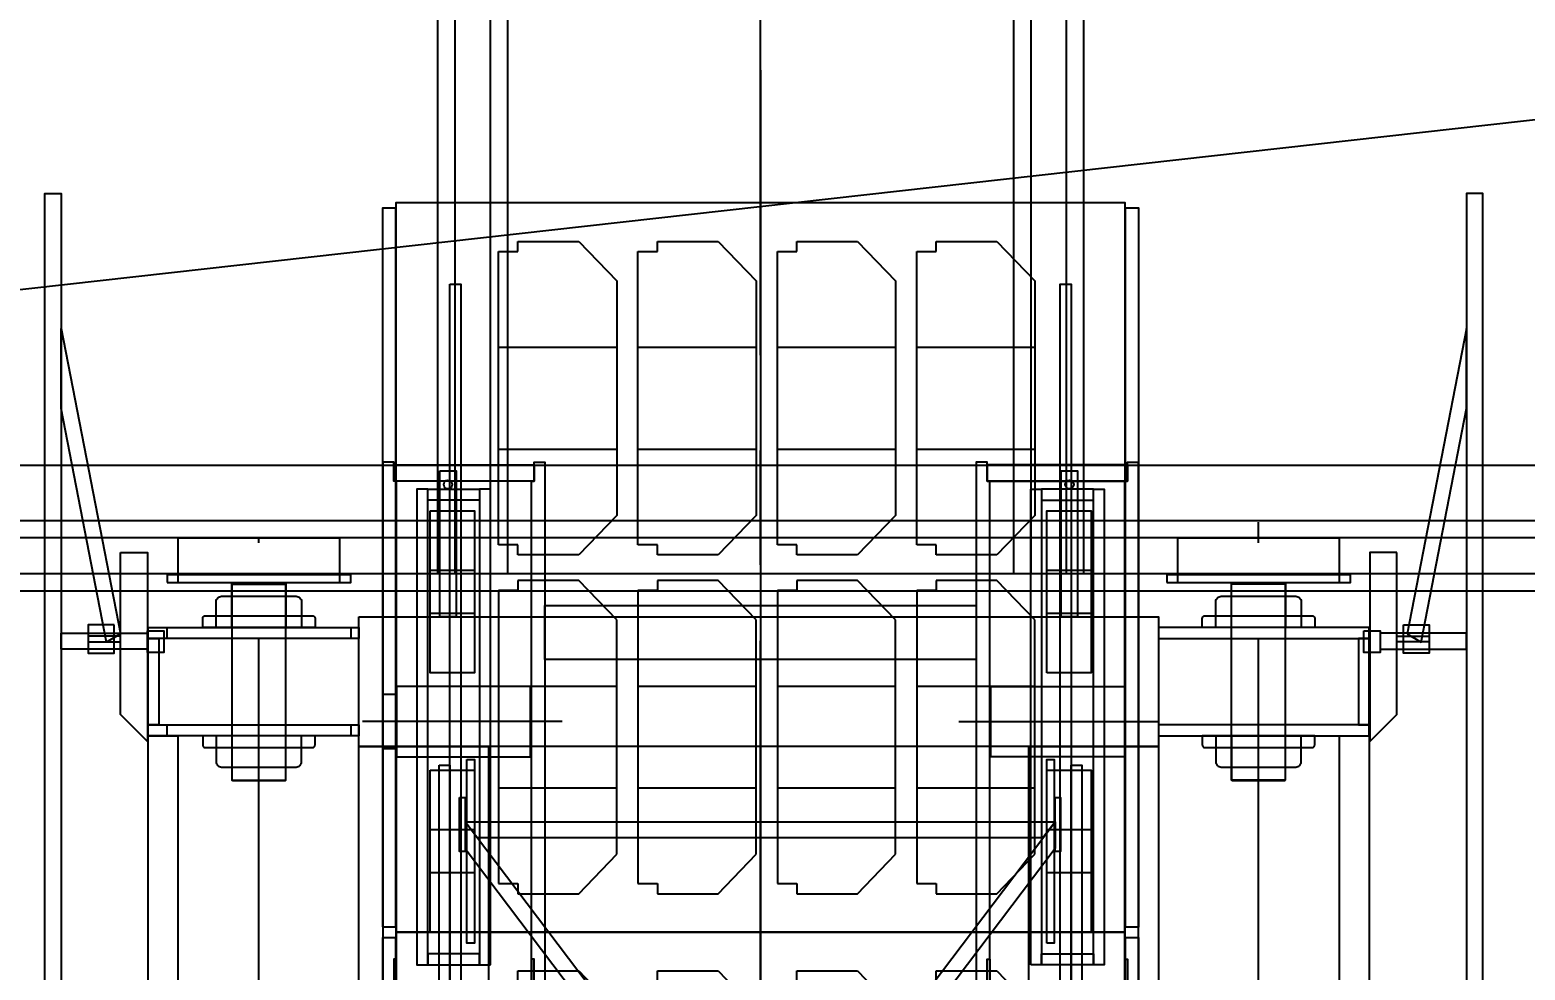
# Model space of a CAD drawing. Extents: x -115306 to 97263, y 46189 to 262006.
# Drawn here: x -20672 to -17905, y 80006 to 81747 of the extents above; entities that cross this region are included whole.
import ezdxf

# ---------------------------------------------------------------- set-up
doc = ezdxf.new("R2010")
doc.units = 0
doc.header["$LTSCALE"] = 508
doc.header["$PDMODE"] = 1
doc.header["$PDSIZE"] = -2
doc.linetypes.add('STYLE_02', pattern=[0.694427, 0.486069, -0.208359])
doc.linetypes.add('STYLE_06', pattern=[3.125, 2.083359, -0.347214, 0.347214, -0.347214])
doc.layers.get('0').update_dxf_attribs({"linetype": 'CONTINUOUS'})
doc.layers.get('DEFPOINTS').update_dxf_attribs({"linetype": 'CONTINUOUS'})
doc.layers.add('INSTALACION_NUEVA', color=7, linetype='CONTINUOUS')
doc.layers.add('muro', color=80, linetype='CONTINUOUS')
doc.styles.add('ARIAL-B', font='arialbd.ttf')
doc.dimstyles.new('ISO', dxfattribs={"dimtxt": 282.222222, "dimasz": 317.5, "dimexe": 200, "dimexo": 0, "dimgap": 1, "dimtad": 1, "dimdec": 1, "dimzin": 15, "dimdsep": 46, "dimtxsty": 'ARIAL-B', "dimblk": 'VW_FILLEDARROW', "dimcen": 0, "dimadec": 0, "dimazin": 0, "dimtfac": 1, "dimtdec": 1, "dimtix": 1, "dimtmove": 0, "dimatfit": 0, "dimldrblk": 'VW_FILLEDARROW', "dimfxl": 1, "dimtolj": 1, "dimtzin": 15, "dimarcsym": 0})

# ---------------------------------------------------------------- blocks, each defined once
blk = doc.blocks.new('*U2564')
at = {"layer": 'INSTALACION_NUEVA', "color": 4, "linetype": 'Continuous'}
for points in [[(52970.7, -7313), (-10389.3, -7313), (-10389.3, -7443), (52970.7, -7443)], [(52970.7, -7345), (-10389.3, -7345), (-10389.3, -7411), (52970.7, -7411)]]:
    blk.add_lwpolyline(points, close=True, dxfattribs=at)
blk = doc.blocks.new('*U2566')
at = {"layer": 'INSTALACION_NUEVA', "color": 1, "linetype": 'Continuous'}
blk.add_lwpolyline([(-10389.3, -10561), (52970.7, -10561), (52970.7, -7211), (-10389.3, -7211)], close=True, dxfattribs=at)
at = {"layer": 'INSTALACION_NUEVA', "color": 4}
blk.add_blockref('*U2564', (0, 0), dxfattribs=at)
blk = doc.blocks.new('VW_FILLEDARROW')
at = {"color": 0}
blk.add_solid([(0, 0), (-0.9302, -0.2492), (-0.9302, 0.2492)], dxfattribs=at)
blk = doc.blocks.new('*D3629')
at = {"layer": 'DEFPOINTS', "color": 0, "linetype": 'Continuous'}
for p in [(-19320.3, 81671.7), (-13320.2, 79890.2), (-19320.3, 78834.2)]:
    blk.add_point(p, dxfattribs=at)
at = {"layer": 'INSTALACION_NUEVA', "color": 0, "linetype": 'Continuous', "lineweight": -2}
for p, q in [((-19320.3, 81671.7), (-19320.3, 78634.2)), ((-13320.2, 79890.2), (-13320.2, 78634.2)), ((-13637.7, 78834.2), (-19002.8, 78834.2))]:
    blk.add_line(p, q, dxfattribs=at)
at = {"layer": 'INSTALACION_NUEVA', "color": 0, "linetype": 'Continuous', "lineweight": -2, "xscale": 317.5, "yscale": 317.5, "zscale": 317.5, "rotation": 180}
blk.add_blockref('VW_FILLEDARROW', (-19320.3, 78834.2), dxfattribs=at)
at = {"layer": 'INSTALACION_NUEVA', "color": 0, "linetype": 'Continuous', "lineweight": -2, "xscale": 317.5, "yscale": 317.5, "zscale": 317.5}
blk.add_blockref('VW_FILLEDARROW', (-13320.2, 78834.2), dxfattribs=at)
at = {"layer": 'INSTALACION_NUEVA', "color": 0, "linetype": 'Continuous', "insert": (-16320.3, 78979.3), "char_height": 282.22, "attachment_point": 5, "style": 'ARIAL-B'}
blk.add_mtext('\\A1;6000', dxfattribs=at)
blk = doc.blocks.new('*U2935')
at = {"layer": 'INSTALACION_NUEVA', "color": 5, "linetype": 'Continuous'}
for points in [[(-9767.8, -7427.4), (-9467.8, -7427.4), (-9467.8, -7345.4), (-9767.8, -7345.4)], [(-9787.8, -7427.4), (-9447.8, -7427.4), (-9447.8, -7413.4), (-9787.8, -7413.4)]]:
    blk.add_lwpolyline(points, close=True, dxfattribs=at)
blk = doc.blocks.new('*U2936')
at = {"layer": 'INSTALACION_NUEVA', "color": 5, "linetype": 'Continuous'}
for points in [[(-9667.8, -7510.9), (-9667.8, -7429.9), (-9667.8, -7429.5), (-9667.7, -7429.1), (-9667.5, -7428.8), (-9667.2, -7428.5), (-9666.9, -7428.2), (-9666.6, -7428.1), (-9666.2, -7427.9), (-9665.8, -7427.9), (-9617.8, -7427.9), (-9569.8, -7427.9), (-9569.4, -7427.9), (-9569, -7428.1), (-9568.7, -7428.2), (-9568.4, -7428.5), (-9568.2, -7428.8), (-9568, -7429.1), (-9567.9, -7429.5), (-9567.8, -7429.9), (-9567.8, -7510.9), (-9667.8, -7510.9)], [(-9696.8, -7510.9), (-9696.8, -7462.9), (-9696.6, -7461), (-9696.1, -7459.1), (-9695.1, -7457.4), (-9693.9, -7455.8), (-9692.4, -7454.6), (-9690.6, -7453.7), (-9688.8, -7453.1), (-9686.8, -7452.9), (-9686.8, -7452.9), (-9617.8, -7452.9), (-9548.8, -7452.9), (-9546.9, -7453.1), (-9545, -7453.7), (-9543.3, -7454.6), (-9541.7, -7455.8), (-9540.5, -7457.4), (-9539.6, -7459.1), (-9539, -7461), (-9538.8, -7462.9), (-9538.8, -7462.9), (-9538.8, -7510.9), (-9696.8, -7510.9)], [(-9721.8, -7510.9), (-9721.8, -7493.9), (-9721.7, -7492.9), (-9721.4, -7492), (-9721, -7491.1), (-9720.4, -7490.4), (-9719.6, -7489.8), (-9718.7, -7489.3), (-9717.8, -7489), (-9716.8, -7488.9), (-9716.8, -7488.9), (-9617.8, -7488.9), (-9518.8, -7488.9), (-9517.8, -7489), (-9516.9, -7489.3), (-9516, -7489.8), (-9515.3, -7490.4), (-9514.7, -7491.1), (-9514.2, -7492), (-9513.9, -7492.9), (-9513.8, -7493.9), (-9513.8, -7493.9), (-9513.8, -7510.9), (-9721.8, -7510.9)]]:
    blk.add_lwpolyline(points, close=True, dxfattribs=at)
blk = doc.blocks.new('*U2937')
at = {"layer": 'INSTALACION_NUEVA', "color": 5}
for name in ['*U2935', '*U2936']:
    blk.add_blockref(name, (0, 0), dxfattribs=at)
blk = doc.blocks.new('*U2938')
at = {"layer": 'INSTALACION_NUEVA', "color": 5, "linetype": 'Continuous'}
for points in [[(-7917.8, -7427.4), (-7617.8, -7427.4), (-7617.8, -7345.4), (-7917.8, -7345.4)], [(-7937.8, -7427.4), (-7597.8, -7427.4), (-7597.8, -7413.4), (-7937.8, -7413.4)]]:
    blk.add_lwpolyline(points, close=True, dxfattribs=at)
blk = doc.blocks.new('*U2939')
at = {"layer": 'INSTALACION_NUEVA', "color": 5, "linetype": 'Continuous'}
for points in [[(-7817.8, -7510.9), (-7817.8, -7429.9), (-7817.8, -7429.5), (-7817.7, -7429.1), (-7817.5, -7428.8), (-7817.2, -7428.5), (-7816.9, -7428.2), (-7816.6, -7428.1), (-7816.2, -7427.9), (-7815.8, -7427.9), (-7767.8, -7427.9), (-7719.8, -7427.9), (-7719.4, -7427.9), (-7719, -7428.1), (-7718.7, -7428.2), (-7718.4, -7428.5), (-7718.2, -7428.8), (-7718, -7429.1), (-7717.9, -7429.5), (-7717.8, -7429.9), (-7717.8, -7510.9), (-7817.8, -7510.9)], [(-7846.8, -7510.9), (-7846.8, -7462.9), (-7846.6, -7461), (-7846.1, -7459.1), (-7845.1, -7457.4), (-7843.9, -7455.8), (-7842.4, -7454.6), (-7840.6, -7453.7), (-7838.8, -7453.1), (-7836.8, -7452.9), (-7836.8, -7452.9), (-7767.8, -7452.9), (-7698.8, -7452.9), (-7696.9, -7453.1), (-7695, -7453.7), (-7693.3, -7454.6), (-7691.7, -7455.8), (-7690.5, -7457.4), (-7689.6, -7459.1), (-7689, -7461), (-7688.8, -7462.9), (-7688.8, -7462.9), (-7688.8, -7510.9), (-7846.8, -7510.9)], [(-7871.8, -7510.9), (-7871.8, -7493.9), (-7871.7, -7492.9), (-7871.4, -7492), (-7871, -7491.1), (-7870.4, -7490.4), (-7869.6, -7489.8), (-7868.7, -7489.3), (-7867.8, -7489), (-7866.8, -7488.9), (-7866.8, -7488.9), (-7767.8, -7488.9), (-7668.8, -7488.9), (-7667.8, -7489), (-7666.9, -7489.3), (-7666, -7489.8), (-7665.3, -7490.4), (-7664.7, -7491.1), (-7664.2, -7492), (-7663.9, -7492.9), (-7663.8, -7493.9), (-7663.8, -7493.9), (-7663.8, -7510.9), (-7871.8, -7510.9)]]:
    blk.add_lwpolyline(points, close=True, dxfattribs=at)
blk = doc.blocks.new('*U2940')
at = {"layer": 'INSTALACION_NUEVA', "color": 5}
for name in ['*U2938', '*U2939']:
    blk.add_blockref(name, (0, 0), dxfattribs=at)
blk = doc.blocks.new('*U2941')
at = {"layer": 'INSTALACION_NUEVA', "color": 5, "linetype": 'Continuous'}
for points in [[(-7871.8, -7711), (-7871.8, -7728), (-7871.7, -7728.9), (-7871.4, -7729.9), (-7871, -7730.7), (-7870.4, -7731.5), (-7869.6, -7732.1), (-7868.7, -7732.6), (-7867.8, -7732.9), (-7866.8, -7733), (-7767.8, -7733), (-7668.8, -7733), (-7667.8, -7732.9), (-7666.9, -7732.6), (-7666, -7732.1), (-7665.3, -7731.5), (-7664.7, -7730.7), (-7664.2, -7729.9), (-7663.9, -7728.9), (-7663.8, -7728), (-7663.8, -7711), (-7871.8, -7711)], [(-7846.8, -7711), (-7846.8, -7759), (-7846.6, -7760.9), (-7846.1, -7762.8), (-7845.1, -7764.5), (-7843.9, -7766), (-7842.4, -7767.3), (-7840.6, -7768.2), (-7838.8, -7768.8), (-7836.8, -7769), (-7767.8, -7769), (-7698.8, -7769), (-7696.9, -7768.8), (-7695, -7768.2), (-7693.3, -7767.3), (-7691.7, -7766), (-7690.5, -7764.5), (-7689.6, -7762.8), (-7689, -7760.9), (-7688.8, -7759), (-7688.8, -7711), (-7846.8, -7711)], [(-7817.8, -7711), (-7817.8, -7792), (-7817.8, -7792.3), (-7817.7, -7792.7), (-7817.5, -7793.1), (-7817.2, -7793.4), (-7816.9, -7793.6), (-7816.6, -7793.8), (-7816.2, -7793.9), (-7815.8, -7794), (-7767.8, -7794), (-7719.8, -7794), (-7719.4, -7793.9), (-7719, -7793.8), (-7718.7, -7793.6), (-7718.4, -7793.4), (-7718.2, -7793.1), (-7718, -7792.7), (-7717.9, -7792.3), (-7717.8, -7792), (-7717.8, -7711), (-7817.8, -7711)]]:
    blk.add_lwpolyline(points, close=True, dxfattribs=at)
blk = doc.blocks.new('*U2942')
at = {"layer": 'INSTALACION_NUEVA', "color": 5}
blk.add_blockref('*U2941', (0, 0), dxfattribs=at)
blk = doc.blocks.new('*U2943')
at = {"layer": 'INSTALACION_NUEVA', "color": 5, "linetype": 'Continuous'}
for points in [[(-9721.8, -7711), (-9721.8, -7728), (-9721.7, -7728.9), (-9721.4, -7729.9), (-9721, -7730.7), (-9720.4, -7731.5), (-9719.6, -7732.1), (-9718.7, -7732.6), (-9717.8, -7732.9), (-9716.8, -7733), (-9617.8, -7733), (-9518.8, -7733), (-9517.8, -7732.9), (-9516.9, -7732.6), (-9516, -7732.1), (-9515.3, -7731.5), (-9514.7, -7730.7), (-9514.2, -7729.9), (-9513.9, -7728.9), (-9513.8, -7728), (-9513.8, -7711), (-9721.8, -7711)], [(-9696.8, -7711), (-9696.8, -7759), (-9696.6, -7760.9), (-9696.1, -7762.8), (-9695.1, -7764.5), (-9693.9, -7766), (-9692.4, -7767.3), (-9690.6, -7768.2), (-9688.8, -7768.8), (-9686.8, -7769), (-9617.8, -7769), (-9548.8, -7769), (-9546.9, -7768.8), (-9545, -7768.2), (-9543.3, -7767.3), (-9541.7, -7766), (-9540.5, -7764.5), (-9539.6, -7762.8), (-9539, -7760.9), (-9538.8, -7759), (-9538.8, -7711), (-9696.8, -7711)], [(-9667.8, -7711), (-9667.8, -7792), (-9667.8, -7792.3), (-9667.7, -7792.7), (-9667.5, -7793.1), (-9667.2, -7793.4), (-9666.9, -7793.6), (-9666.6, -7793.8), (-9666.2, -7793.9), (-9665.8, -7794), (-9617.8, -7794), (-9569.8, -7794), (-9569.4, -7793.9), (-9569, -7793.8), (-9568.7, -7793.6), (-9568.4, -7793.4), (-9568.2, -7793.1), (-9568, -7792.7), (-9567.9, -7792.3), (-9567.8, -7792), (-9567.8, -7711), (-9667.8, -7711)]]:
    blk.add_lwpolyline(points, close=True, dxfattribs=at)
blk = doc.blocks.new('*U2944')
at = {"layer": 'INSTALACION_NUEVA', "color": 5}
blk.add_blockref('*U2943', (0, 0), dxfattribs=at)
blk = doc.blocks.new('*U2950')
at = {"layer": 'INSTALACION_NUEVA', "color": 5, "linetype": 'Continuous'}
blk.add_lwpolyline([(-9432.8, -7731), (-9192.8, -7731), (-9192.8, -9791), (-9432.8, -9791)], close=True, dxfattribs=at)
blk = doc.blocks.new('*U2951')
at = {"layer": 'INSTALACION_NUEVA', "color": 5, "linetype": 'Continuous'}
blk.add_lwpolyline([(-9822.8, -7711), (-9767.8, -7711), (-9767.8, -9811), (-9822.8, -9811)], close=True, dxfattribs=at)
blk = doc.blocks.new('*U2955')
at = {"layer": 'INSTALACION_NUEVA', "color": 5, "linetype": 'Continuous'}
blk.add_lwpolyline([(-7952.8, -9791), (-8192.8, -9791), (-8192.8, -7731), (-7952.8, -7731)], close=True, dxfattribs=at)
blk = doc.blocks.new('*U2956')
at = {"layer": 'INSTALACION_NUEVA', "color": 5, "linetype": 'Continuous'}
blk.add_lwpolyline([(-7562.8, -9811), (-7617.8, -9811), (-7617.8, -7711), (-7562.8, -7711)], close=True, dxfattribs=at)
blk = doc.blocks.new('*U2960')
at = {"layer": 'INSTALACION_NUEVA', "color": 5, "linetype": 'Continuous'}
blk.add_lwpolyline([(-9432.8, -7491), (-7952.8, -7491), (-7952.8, -7731), (-9432.8, -7731)], close=True, dxfattribs=at)
blk = doc.blocks.new('*U2963')
at = {"layer": 'INSTALACION_NUEVA', "color": 5, "linetype": 'Continuous'}
for points in [[(-7511.8, -7372), (-7561.8, -7372), (-7561.8, -7722), (-7561.8, -7722), (-7511.8, -7672)], [(-7499.8, -7506), (-7451.8, -7506), (-7451.8, -7558), (-7499.8, -7558)], [(-7511.8, -7527), (-7451.8, -7527), (-7451.8, -7537), (-7511.8, -7537)]]:
    blk.add_lwpolyline(points, close=True, dxfattribs=at)
blk = doc.blocks.new('*U2965')
at = {"layer": 'INSTALACION_NUEVA', "color": 5, "linetype": 'Continuous'}
for points in [[(-9873.8, -7372), (-9823.8, -7372), (-9823.8, -7722), (-9823.8, -7722), (-9873.8, -7672)], [(-9885.8, -7506), (-9933.8, -7506), (-9933.8, -7558), (-9885.8, -7558)], [(-9873.8, -7527), (-9933.8, -7527), (-9933.8, -7537), (-9873.8, -7537)]]:
    blk.add_lwpolyline(points, close=True, dxfattribs=at)
blk = doc.blocks.new('*U2970')
at = {"layer": 'INSTALACION_NUEVA', "color": 4, "linetype": 'STYLE_06'}
for p, q in [((-7767.8, -10176.4), (-7767.8, -7316)), ((-9617.8, -10176.4), (-9617.8, -7345.4))]:
    blk.add_line(p, q, dxfattribs=at)
at = {"layer": 'INSTALACION_NUEVA', "color": 5, "linetype": 'Continuous'}
for points in [[(-9282.8, -7221), (-9252.8, -7221), (-9252.8, -7491), (-9282.8, -7491)], [(-8132.8, -7221), (-8102.8, -7221), (-8102.8, -7491), (-8132.8, -7491)], [(-9667.3, -7430.5), (-9568.3, -7430.5), (-9568.3, -7794), (-9667.3, -7794)], [(-7817.8, -7429.9), (-7718.8, -7429.9), (-7718.8, -7793.4), (-7817.8, -7793.4)], [(-9822.8, -7511), (-9432.8, -7511), (-9432.8, -7531), (-9822.8, -7531)], [(-9787.8, -7511), (-9447.8, -7511), (-9447.8, -7531), (-9787.8, -7531)], [(-7562.8, -7511), (-7952.8, -7511), (-7952.8, -7531), (-7562.8, -7531)], [(-9822.8, -7531), (-9802.8, -7531), (-9802.8, -7691), (-9822.8, -7691)], [(-7562.8, -7531), (-7582.8, -7531), (-7582.8, -7691), (-7562.8, -7691)], [(-9822.8, -7691), (-9432.8, -7691), (-9432.8, -7711), (-9822.8, -7711)], [(-9787.8, -7691), (-9447.8, -7691), (-9447.8, -7711), (-9787.8, -7711)], [(-7562.8, -7691), (-7952.8, -7691), (-7952.8, -7711), (-7562.8, -7711)]]:
    blk.add_lwpolyline(points, close=True, dxfattribs=at)
for centre in [(-9267.8, -7246), (-8117.8, -7246)]:
    blk.add_circle(centre, 8, dxfattribs=at)
at = {"layer": 'INSTALACION_NUEVA', "color": 5}
for name in ['*U2937', '*U2940', '*U2965', '*U2963', '*U2960', '*U2951', '*U2944', '*U2942', '*U2956', '*U2950', '*U2955']:
    blk.add_blockref(name, (0, 0), dxfattribs=at)
blk = doc.blocks.new('*U2971')
at = {"layer": 'INSTALACION_NUEVA', "color": 5, "linetype": 'STYLE_06'}
for p, q in [((-9056.3, -7684.8), (-9426.3, -7684.8)), ((-8322.3, -7684.8), (-7952.3, -7684.8))]:
    blk.add_line(p, q, dxfattribs=at)
at = {"layer": 'INSTALACION_NUEVA', "color": 5, "linetype": 'Continuous'}
for points in [[(-9388.3, -8654.8), (-9363.3, -8654.8), (-9363.3, -7239.8), (-9368.3, -7239.8), (-9368.3, -7204.8), (-9388.3, -7204.8)], [(-9368.3, -7239.8), (-9368.3, -7209.8), (-9108.3, -7209.8), (-9108.3, -7239.8)], [(-9088.3, -8654.8), (-9113.3, -8654.8), (-9113.3, -7239.8), (-9108.3, -7239.8), (-9108.3, -7204.8), (-9088.3, -7204.8)], [(-8290.3, -8654.8), (-8265.3, -8654.8), (-8265.3, -7239.8), (-8270.3, -7239.8), (-8270.3, -7204.8), (-8290.3, -7204.8)], [(-8270.3, -7209.8), (-8270.3, -7239.8), (-8010.3, -7239.8), (-8010.3, -7209.8)], [(-8270.3, -7209.8), (-8010.3, -7209.8), (-8010.3, -7239.8), (-8270.3, -7239.8)], [(-7990.3, -8654.8), (-8015.3, -8654.8), (-8015.3, -7239.8), (-8010.3, -7239.8), (-8010.3, -7204.8), (-7990.3, -7204.8)], [(-9088.3, -7469.8), (-8290.3, -7469.8), (-8290.3, -7569.8), (-9088.3, -7569.8)], [(-9363.3, -8654.8), (-9363.3, -8124.8), (-9368.3, -8124.8), (-9368.3, -8654.8)], [(-9108.3, -8654.8), (-9108.3, -8124.8), (-9113.3, -8124.8), (-9113.3, -8654.8)], [(-8270.3, -8654.8), (-8270.3, -8124.8), (-8265.3, -8124.8), (-8265.3, -8654.8)], [(-8015.3, -8654.8), (-8015.3, -8124.8), (-8010.3, -8124.8), (-8010.3, -8654.8)]]:
    blk.add_lwpolyline(points, close=True, dxfattribs=at)
at = {"layer": 'INSTALACION_NUEVA', "color": 5, "linetype": 'STYLE_02'}
blk.add_lwpolyline([(-9363.3, -7734.8), (-9363.3, -7634.8), (-9388.3, -7634.8), (-9388.3, -7734.8)], close=True, dxfattribs=at)
blk = doc.blocks.new('*U2973')
at = {"layer": 'INSTALACION_NUEVA', "color": 5, "linetype": 'Continuous'}
for points in [[(-9300.8, -7774.8), (-9218.8, -7774.8), (-9218.8, -8074.8), (-9300.8, -8074.8)], [(-9232.8, -7754.8), (-9218.8, -7754.8), (-9218.8, -8094.8), (-9232.8, -8094.8)]]:
    blk.add_lwpolyline(points, close=True, dxfattribs=at)
at = {"layer": 'INSTALACION_NUEVA', "color": 5, "linetype": 'STYLE_02'}
blk.add_lwpolyline([(-9300.8, -7884.8), (-9218.8, -7884.8), (-9218.8, -7964.8), (-9300.8, -7964.8)], close=True, dxfattribs=at)
blk = doc.blocks.new('*U2974')
at = {"layer": 'INSTALACION_NUEVA', "color": 5, "linetype": 'Continuous'}
blk.add_lwpolyline([(-9300.8, -7294.8), (-9218.8, -7294.8), (-9218.8, -7594.8), (-9300.8, -7594.8)], close=True, dxfattribs=at)
at = {"layer": 'INSTALACION_NUEVA', "color": 5, "linetype": 'STYLE_02'}
blk.add_lwpolyline([(-9300.8, -7404.8), (-9218.8, -7404.8), (-9218.8, -7484.8), (-9300.8, -7484.8)], close=True, dxfattribs=at)
blk = doc.blocks.new('*U2975')
at = {"layer": 'INSTALACION_NUEVA', "color": 5, "linetype": 'Continuous'}
for points in [[(-8189.3, -8134.8), (-8189.3, -7254.8), (-8169.3, -7254.8), (-8169.3, -8134.8)], [(-8169.3, -7254.8), (-8169.3, -7274.8), (-8073.3, -7274.8), (-8073.3, -7254.8)], [(-8073.3, -8134.8), (-8073.3, -7254.8), (-8053.3, -7254.8), (-8053.3, -8134.8)], [(-8263.3, -7749.8), (-8263.3, -7619.8), (-8015.3, -7619.8), (-8015.3, -7749.8)], [(-8169.3, -8134.8), (-8169.3, -8114.8), (-8073.3, -8114.8), (-8073.3, -8134.8)]]:
    blk.add_lwpolyline(points, close=True, dxfattribs=at)
blk = doc.blocks.new('*U2976')
at = {"layer": 'INSTALACION_NUEVA', "color": 5, "linetype": 'Continuous'}
for points in [[(-8159.8, -8094.8), (-8159.8, -7754.8), (-8145.8, -7754.8), (-8145.8, -8094.8)], [(-8159.8, -8074.8), (-8159.8, -7774.8), (-8077.8, -7774.8), (-8077.8, -8074.8)]]:
    blk.add_lwpolyline(points, close=True, dxfattribs=at)
at = {"layer": 'INSTALACION_NUEVA', "color": 5, "linetype": 'STYLE_02'}
blk.add_lwpolyline([(-8159.8, -7964.8), (-8159.8, -7884.8), (-8077.8, -7884.8), (-8077.8, -7964.8)], close=True, dxfattribs=at)
blk = doc.blocks.new('*U2977')
at = {"layer": 'INSTALACION_NUEVA', "color": 5, "linetype": 'Continuous'}
blk.add_lwpolyline([(-8159.8, -7594.8), (-8159.8, -7294.8), (-8077.8, -7294.8), (-8077.8, -7594.8)], close=True, dxfattribs=at)
at = {"layer": 'INSTALACION_NUEVA', "color": 5, "linetype": 'STYLE_02'}
blk.add_lwpolyline([(-8159.8, -7484.8), (-8159.8, -7404.8), (-8077.8, -7404.8), (-8077.8, -7484.8)], close=True, dxfattribs=at)
blk = doc.blocks.new('*U2982')
at = {"layer": 'INSTALACION_NUEVA', "color": 5, "linetype": 'Continuous'}
for points in [[(-9305.3, -8134.8), (-9305.3, -7254.8), (-9325.3, -7254.8), (-9325.3, -8134.8)], [(-9209.3, -7254.8), (-9209.3, -7274.8), (-9305.3, -7274.8), (-9305.3, -7254.8)], [(-9189.3, -8134.8), (-9189.3, -7254.8), (-9209.3, -7254.8), (-9209.3, -8134.8)], [(-9115.3, -7749.8), (-9115.3, -7619.8), (-9363.3, -7619.8), (-9363.3, -7749.8)], [(-9209.3, -8134.8), (-9209.3, -8114.8), (-9305.3, -8114.8), (-9305.3, -8134.8)]]:
    blk.add_lwpolyline(points, close=True, dxfattribs=at)
blk = doc.blocks.new('*U2983')
at = {"layer": 'INSTALACION_NUEVA', "color": 5, "linetype": 'STYLE_06'}
blk.add_line((-8689.3, -10569.8), (-8689.3, -7191), dxfattribs=at)
at = {"layer": 'INSTALACION_NUEVA', "color": 5}
for name in ['*U2971', '*U2982', '*U2975', '*U2974', '*U2977', '*U2973', '*U2976']:
    blk.add_blockref(name, (0, 0), dxfattribs=at)
blk = doc.blocks.new('*U2984')
at = {"layer": 'INSTALACION_NUEVA', "color": 5, "linetype": 'Continuous'}
for points in [[(-8134.7, -9825.3), (-8134.7, -6875.3), (-8114.7, -6875.3), (-8114.7, -9825.3)], [(-8114.7, -9815.3), (-8114.7, -7765.3), (-8094.7, -7765.3), (-8094.7, -9815.3)], [(-8094.7, -9805.3), (-8094.7, -8615.3), (-8074.7, -8615.3), (-8074.7, -9805.3)]]:
    blk.add_lwpolyline(points, close=True, dxfattribs=at)
blk = doc.blocks.new('*U2985')
at = {"layer": 'INSTALACION_NUEVA', "color": 5, "linetype": 'Continuous'}
for points in [[(-9264.3, -6875.3), (-9244.3, -6875.3), (-9244.3, -9825.3), (-9264.3, -9825.3)], [(-9284.3, -7765.3), (-9264.3, -7765.3), (-9264.3, -9815.3), (-9284.3, -9815.3)], [(-9304.3, -8615.3), (-9284.3, -8615.3), (-9284.3, -9805.3), (-9304.3, -9805.3)]]:
    blk.add_lwpolyline(points, close=True, dxfattribs=at)
blk = doc.blocks.new('*U2989')
at = {"layer": 'INSTALACION_NUEVA', "color": 5, "linetype": 'Continuous'}
for points in [[(-9246.3, -7825.1), (-9236.3, -7825.1), (-9236.3, -7925.1), (-9246.3, -7925.1)], [(-8144.3, -7825.1), (-8134.3, -7825.1), (-8134.3, -7925.1), (-8144.3, -7925.1)], [(-9236.3, -7870.1), (-9236.3, -7919.9), (-8144.3, -9364.6), (-8144.3, -9314.8)], [(-8144.3, -7870.1), (-8144.3, -7919.9), (-9236.3, -9364.6), (-9236.3, -9314.8)], [(-8167, -7900.1), (-9213.6, -7900.1), (-9236.3, -7870.1), (-8144.3, -7870.1)]]:
    blk.add_lwpolyline(points, close=True, dxfattribs=at)
at = {"layer": 'INSTALACION_NUEVA', "color": 5}
for name in ['*U2985', '*U2984']:
    blk.add_blockref(name, (0, 0), dxfattribs=at)
blk = doc.blocks.new('*U2990')
at = {"layer": 'INSTALACION_NUEVA', "color": 5}
for name in ['*U2989', '*U2983']:
    blk.add_blockref(name, (0, 0), dxfattribs=at)
blk = doc.blocks.new('*U2991')
at = {"layer": 'INSTALACION_NUEVA', "color": 1, "linetype": 'Continuous'}
for p, q in [((-9138.3, -8146.2), (-9104.6, -8146.2)), ((-9138.3, -8164.9), (-9138.3, -8146.2)), ((-9104.6, -8146.2), (-9059.6, -8146.2)), ((-9059.6, -8146.2), (-9025.8, -8146.2)), ((-9025.8, -8146.2), (-8955.6, -8219.2)), ((-9174.3, -8164.9), (-9138.3, -8164.9)), ((-9174.3, -8707.5), (-9174.3, -8164.9)), ((-8955.6, -8219.2), (-8955.6, -8653.2)), ((-9174.3, -8342), (-8955.6, -8342)), ((-9174.3, -8530.4), (-8955.6, -8530.4)), ((-8955.6, -8653.2), (-9025.8, -8726.2)), ((-9138.3, -8707.5), (-9174.3, -8707.5)), ((-9138.3, -8726.2), (-9138.3, -8707.5)), ((-9104.6, -8726.2), (-9138.3, -8726.2)), ((-9059.6, -8726.2), (-9104.6, -8726.2)), ((-9025.8, -8726.2), (-9059.6, -8726.2))]:
    blk.add_line(p, q, dxfattribs=at)
blk = doc.blocks.new('*U2992')
at = {"layer": 'INSTALACION_NUEVA', "color": 1, "linetype": 'Continuous'}
for p, q in [((-8880.3, -8146.2), (-8846.6, -8146.2)), ((-8880.3, -8164.9), (-8880.3, -8146.2)), ((-8846.6, -8146.2), (-8801.6, -8146.2)), ((-8801.6, -8146.2), (-8767.8, -8146.2)), ((-8767.8, -8146.2), (-8697.6, -8219.2)), ((-8916.3, -8164.9), (-8880.3, -8164.9)), ((-8916.3, -8707.5), (-8916.3, -8164.9)), ((-8697.6, -8219.2), (-8697.6, -8653.2)), ((-8916.3, -8342), (-8697.6, -8342)), ((-8916.3, -8530.4), (-8697.6, -8530.4)), ((-8697.6, -8653.2), (-8767.8, -8726.2)), ((-8880.3, -8707.5), (-8916.3, -8707.5)), ((-8880.3, -8726.2), (-8880.3, -8707.5)), ((-8846.6, -8726.2), (-8880.3, -8726.2)), ((-8801.6, -8726.2), (-8846.6, -8726.2)), ((-8767.8, -8726.2), (-8801.6, -8726.2))]:
    blk.add_line(p, q, dxfattribs=at)
blk = doc.blocks.new('*U2993')
at = {"layer": 'INSTALACION_NUEVA', "color": 1, "linetype": 'Continuous'}
for p, q in [((-8622.3, -8146.2), (-8588.6, -8146.2)), ((-8622.3, -8164.9), (-8622.3, -8146.2)), ((-8588.6, -8146.2), (-8543.6, -8146.2)), ((-8543.6, -8146.2), (-8509.8, -8146.2)), ((-8509.8, -8146.2), (-8439.6, -8219.2)), ((-8658.3, -8164.9), (-8622.3, -8164.9)), ((-8658.3, -8707.5), (-8658.3, -8164.9)), ((-8439.6, -8219.2), (-8439.6, -8653.2)), ((-8658.3, -8342), (-8439.6, -8342)), ((-8658.3, -8530.4), (-8439.6, -8530.4)), ((-8439.6, -8653.2), (-8509.8, -8726.2)), ((-8622.3, -8707.5), (-8658.3, -8707.5)), ((-8622.3, -8726.2), (-8622.3, -8707.5)), ((-8588.6, -8726.2), (-8622.3, -8726.2)), ((-8543.6, -8726.2), (-8588.6, -8726.2)), ((-8509.8, -8726.2), (-8543.6, -8726.2))]:
    blk.add_line(p, q, dxfattribs=at)
blk = doc.blocks.new('*U2994')
at = {"layer": 'INSTALACION_NUEVA', "color": 1, "linetype": 'Continuous'}
for p, q in [((-8364.3, -8146.2), (-8330.6, -8146.2)), ((-8364.3, -8164.9), (-8364.3, -8146.2)), ((-8330.6, -8146.2), (-8285.6, -8146.2)), ((-8285.6, -8146.2), (-8251.8, -8146.2)), ((-8251.8, -8146.2), (-8181.6, -8219.2)), ((-8400.3, -8164.9), (-8364.3, -8164.9)), ((-8400.3, -8707.5), (-8400.3, -8164.9)), ((-8181.6, -8219.2), (-8181.6, -8653.2)), ((-8400.3, -8342), (-8181.6, -8342)), ((-8400.3, -8530.4), (-8181.6, -8530.4)), ((-8181.6, -8653.2), (-8251.8, -8726.2)), ((-8364.3, -8707.5), (-8400.3, -8707.5)), ((-8364.3, -8726.2), (-8364.3, -8707.5)), ((-8330.6, -8726.2), (-8364.3, -8726.2)), ((-8285.6, -8726.2), (-8330.6, -8726.2)), ((-8251.8, -8726.2), (-8285.6, -8726.2))]:
    blk.add_line(p, q, dxfattribs=at)
blk = doc.blocks.new('*U2995')
at = {"layer": 'INSTALACION_NUEVA', "color": 1}
for name in ['*U2991', '*U2992', '*U2993', '*U2994']:
    blk.add_blockref(name, (0, 0), dxfattribs=at)
blk = doc.blocks.new('*U2996')
at = {"layer": 'INSTALACION_NUEVA', "color": 1, "linetype": 'Continuous'}
for p, q in [((-9174.3, -8792.1), (-9174.3, -9334.7)), ((-9138.3, -8792.1), (-9174.3, -8792.1)), ((-9138.3, -8773.4), (-9138.3, -8792.1)), ((-9104.6, -8773.4), (-9138.3, -8773.4)), ((-9059.6, -8773.4), (-9104.6, -8773.4)), ((-9025.8, -8773.4), (-9059.6, -8773.4)), ((-8955.6, -8846.4), (-9025.8, -8773.4)), ((-8955.6, -9280.4), (-8955.6, -8846.4)), ((-9174.3, -8969.2), (-8955.6, -8969.2)), ((-9174.3, -9157.6), (-8955.6, -9157.6)), ((-9025.8, -9353.4), (-8955.6, -9280.4)), ((-9174.3, -9334.7), (-9138.3, -9334.7)), ((-9138.3, -9334.7), (-9138.3, -9353.4)), ((-9138.3, -9353.4), (-9104.6, -9353.4)), ((-9104.6, -9353.4), (-9059.6, -9353.4)), ((-9059.6, -9353.4), (-9025.8, -9353.4))]:
    blk.add_line(p, q, dxfattribs=at)
blk = doc.blocks.new('*U2997')
at = {"layer": 'INSTALACION_NUEVA', "color": 1, "linetype": 'Continuous'}
for p, q in [((-8916.3, -8792.1), (-8916.3, -9334.7)), ((-8880.3, -8792.1), (-8916.3, -8792.1)), ((-8880.3, -8773.4), (-8880.3, -8792.1)), ((-8846.6, -8773.4), (-8880.3, -8773.4)), ((-8801.6, -8773.4), (-8846.6, -8773.4)), ((-8767.8, -8773.4), (-8801.6, -8773.4)), ((-8697.6, -8846.4), (-8767.8, -8773.4)), ((-8697.6, -9280.4), (-8697.6, -8846.4)), ((-8916.3, -8969.2), (-8697.6, -8969.2)), ((-8916.3, -9157.6), (-8697.6, -9157.6)), ((-8767.8, -9353.4), (-8697.6, -9280.4)), ((-8916.3, -9334.7), (-8880.3, -9334.7)), ((-8880.3, -9334.7), (-8880.3, -9353.4)), ((-8880.3, -9353.4), (-8846.6, -9353.4)), ((-8846.6, -9353.4), (-8801.6, -9353.4)), ((-8801.6, -9353.4), (-8767.8, -9353.4))]:
    blk.add_line(p, q, dxfattribs=at)
blk = doc.blocks.new('*U2998')
at = {"layer": 'INSTALACION_NUEVA', "color": 1, "linetype": 'Continuous'}
for p, q in [((-8658.3, -8792.1), (-8658.3, -9334.7)), ((-8622.3, -8792.1), (-8658.3, -8792.1)), ((-8622.3, -8773.4), (-8622.3, -8792.1)), ((-8588.6, -8773.4), (-8622.3, -8773.4)), ((-8543.6, -8773.4), (-8588.6, -8773.4)), ((-8509.8, -8773.4), (-8543.6, -8773.4)), ((-8439.6, -8846.4), (-8509.8, -8773.4)), ((-8439.6, -9280.4), (-8439.6, -8846.4)), ((-8658.3, -8969.2), (-8439.6, -8969.2)), ((-8658.3, -9157.6), (-8439.6, -9157.6)), ((-8509.8, -9353.4), (-8439.6, -9280.4)), ((-8658.3, -9334.7), (-8622.3, -9334.7)), ((-8622.3, -9334.7), (-8622.3, -9353.4)), ((-8622.3, -9353.4), (-8588.6, -9353.4)), ((-8588.6, -9353.4), (-8543.6, -9353.4)), ((-8543.6, -9353.4), (-8509.8, -9353.4))]:
    blk.add_line(p, q, dxfattribs=at)
blk = doc.blocks.new('*U2999')
at = {"layer": 'INSTALACION_NUEVA', "color": 1, "linetype": 'Continuous'}
for p, q in [((-8400.3, -8792.1), (-8400.3, -9334.7)), ((-8364.3, -8792.1), (-8400.3, -8792.1)), ((-8364.3, -8773.4), (-8364.3, -8792.1)), ((-8330.6, -8773.4), (-8364.3, -8773.4)), ((-8285.6, -8773.4), (-8330.6, -8773.4)), ((-8251.8, -8773.4), (-8285.6, -8773.4)), ((-8181.6, -8846.4), (-8251.8, -8773.4)), ((-8181.6, -9280.4), (-8181.6, -8846.4)), ((-8400.3, -8969.2), (-8181.6, -8969.2)), ((-8400.3, -9157.6), (-8181.6, -9157.6)), ((-8251.8, -9353.4), (-8181.6, -9280.4)), ((-8400.3, -9334.7), (-8364.3, -9334.7)), ((-8364.3, -9334.7), (-8364.3, -9353.4)), ((-8364.3, -9353.4), (-8330.6, -9353.4)), ((-8330.6, -9353.4), (-8285.6, -9353.4)), ((-8285.6, -9353.4), (-8251.8, -9353.4))]:
    blk.add_line(p, q, dxfattribs=at)
blk = doc.blocks.new('*U3000')
at = {"layer": 'INSTALACION_NUEVA', "color": 1}
for name in ['*U2996', '*U2997', '*U2998', '*U2999']:
    blk.add_blockref(name, (0, 0), dxfattribs=at)
blk = doc.blocks.new('*U3001')
at = {"layer": 'INSTALACION_NUEVA', "color": 4, "linetype": 'Continuous'}
for points in [[(-9364.3, -9424.8), (-8014.3, -9424.8), (-8014.3, -8074.8), (-9364.3, -8074.8)], [(-9389.3, -9414.8), (-9364.3, -9414.8), (-9364.3, -8084.8), (-9389.3, -8084.8)], [(-8014.3, -9414.8), (-7989.3, -9414.8), (-7989.3, -8084.8), (-8014.3, -8084.8)]]:
    blk.add_lwpolyline(points, close=True, dxfattribs=at)
at = {"layer": 'INSTALACION_NUEVA', "color": 4}
for name in ['*U2995', '*U3000']:
    blk.add_blockref(name, (0, 0), dxfattribs=at)
blk = doc.blocks.new('*U3002')
at = {"layer": 'INSTALACION_NUEVA', "color": 1, "linetype": 'Continuous'}
for p, q in [((-9138.3, -6796.2), (-9104.6, -6796.2)), ((-9138.3, -6814.9), (-9138.3, -6796.2)), ((-9104.6, -6796.2), (-9059.6, -6796.2)), ((-9059.6, -6796.2), (-9025.8, -6796.2)), ((-9025.8, -6796.2), (-8955.6, -6869.2)), ((-9174.3, -6814.9), (-9138.3, -6814.9)), ((-9174.3, -7357.5), (-9174.3, -6814.9)), ((-8955.6, -6869.2), (-8955.6, -7303.2)), ((-9174.3, -6992), (-8955.6, -6992)), ((-9174.3, -7180.4), (-8955.6, -7180.4)), ((-8955.6, -7303.2), (-9025.8, -7376.2)), ((-9138.3, -7357.5), (-9174.3, -7357.5)), ((-9138.3, -7376.2), (-9138.3, -7357.5)), ((-9104.6, -7376.2), (-9138.3, -7376.2)), ((-9059.6, -7376.2), (-9104.6, -7376.2)), ((-9025.8, -7376.2), (-9059.6, -7376.2))]:
    blk.add_line(p, q, dxfattribs=at)
blk = doc.blocks.new('*U3003')
at = {"layer": 'INSTALACION_NUEVA', "color": 1, "linetype": 'Continuous'}
for p, q in [((-8880.3, -6796.2), (-8846.6, -6796.2)), ((-8880.3, -6814.9), (-8880.3, -6796.2)), ((-8846.6, -6796.2), (-8801.6, -6796.2)), ((-8801.6, -6796.2), (-8767.8, -6796.2)), ((-8767.8, -6796.2), (-8697.6, -6869.2)), ((-8916.3, -6814.9), (-8880.3, -6814.9)), ((-8916.3, -7357.5), (-8916.3, -6814.9)), ((-8697.6, -6869.2), (-8697.6, -7303.2)), ((-8916.3, -6992), (-8697.6, -6992)), ((-8916.3, -7180.4), (-8697.6, -7180.4)), ((-8697.6, -7303.2), (-8767.8, -7376.2)), ((-8880.3, -7357.5), (-8916.3, -7357.5)), ((-8880.3, -7376.2), (-8880.3, -7357.5)), ((-8846.6, -7376.2), (-8880.3, -7376.2)), ((-8801.6, -7376.2), (-8846.6, -7376.2)), ((-8767.8, -7376.2), (-8801.6, -7376.2))]:
    blk.add_line(p, q, dxfattribs=at)
blk = doc.blocks.new('*U3004')
at = {"layer": 'INSTALACION_NUEVA', "color": 1, "linetype": 'Continuous'}
for p, q in [((-8622.3, -6796.2), (-8588.6, -6796.2)), ((-8622.3, -6814.9), (-8622.3, -6796.2)), ((-8588.6, -6796.2), (-8543.6, -6796.2)), ((-8543.6, -6796.2), (-8509.8, -6796.2)), ((-8509.8, -6796.2), (-8439.6, -6869.2)), ((-8658.3, -6814.9), (-8622.3, -6814.9)), ((-8658.3, -7357.5), (-8658.3, -6814.9)), ((-8439.6, -6869.2), (-8439.6, -7303.2)), ((-8658.3, -6992), (-8439.6, -6992)), ((-8658.3, -7180.4), (-8439.6, -7180.4)), ((-8439.6, -7303.2), (-8509.8, -7376.2)), ((-8622.3, -7357.5), (-8658.3, -7357.5)), ((-8622.3, -7376.2), (-8622.3, -7357.5)), ((-8588.6, -7376.2), (-8622.3, -7376.2)), ((-8543.6, -7376.2), (-8588.6, -7376.2)), ((-8509.8, -7376.2), (-8543.6, -7376.2))]:
    blk.add_line(p, q, dxfattribs=at)
blk = doc.blocks.new('*U3005')
at = {"layer": 'INSTALACION_NUEVA', "color": 1, "linetype": 'Continuous'}
for p, q in [((-8364.3, -6796.2), (-8330.6, -6796.2)), ((-8364.3, -6814.9), (-8364.3, -6796.2)), ((-8330.6, -6796.2), (-8285.6, -6796.2)), ((-8285.6, -6796.2), (-8251.8, -6796.2)), ((-8251.8, -6796.2), (-8181.6, -6869.2)), ((-8400.3, -6814.9), (-8364.3, -6814.9)), ((-8400.3, -7357.5), (-8400.3, -6814.9)), ((-8181.6, -6869.2), (-8181.6, -7303.2)), ((-8400.3, -6992), (-8181.6, -6992)), ((-8400.3, -7180.4), (-8181.6, -7180.4)), ((-8181.6, -7303.2), (-8251.8, -7376.2)), ((-8364.3, -7357.5), (-8400.3, -7357.5)), ((-8364.3, -7376.2), (-8364.3, -7357.5)), ((-8330.6, -7376.2), (-8364.3, -7376.2)), ((-8285.6, -7376.2), (-8330.6, -7376.2)), ((-8251.8, -7376.2), (-8285.6, -7376.2))]:
    blk.add_line(p, q, dxfattribs=at)
blk = doc.blocks.new('*U3006')
at = {"layer": 'INSTALACION_NUEVA', "color": 1}
for name in ['*U3002', '*U3003', '*U3004', '*U3005']:
    blk.add_blockref(name, (0, 0), dxfattribs=at)
blk = doc.blocks.new('*U3007')
at = {"layer": 'INSTALACION_NUEVA', "color": 1, "linetype": 'Continuous'}
for p, q in [((-9174.3, -7442.1), (-9174.3, -7984.7)), ((-9138.3, -7442.1), (-9174.3, -7442.1)), ((-9138.3, -7423.4), (-9138.3, -7442.1)), ((-9104.6, -7423.4), (-9138.3, -7423.4)), ((-9059.6, -7423.4), (-9104.6, -7423.4)), ((-9025.8, -7423.4), (-9059.6, -7423.4)), ((-8955.6, -7496.4), (-9025.8, -7423.4)), ((-8955.6, -7930.4), (-8955.6, -7496.4)), ((-9174.3, -7619.2), (-8955.6, -7619.2)), ((-9174.3, -7807.6), (-8955.6, -7807.6)), ((-9025.8, -8003.4), (-8955.6, -7930.4)), ((-9174.3, -7984.7), (-9138.3, -7984.7)), ((-9138.3, -7984.7), (-9138.3, -8003.4)), ((-9138.3, -8003.4), (-9104.6, -8003.4)), ((-9104.6, -8003.4), (-9059.6, -8003.4)), ((-9059.6, -8003.4), (-9025.8, -8003.4))]:
    blk.add_line(p, q, dxfattribs=at)
blk = doc.blocks.new('*U3008')
at = {"layer": 'INSTALACION_NUEVA', "color": 1, "linetype": 'Continuous'}
for p, q in [((-8916.3, -7442.1), (-8916.3, -7984.7)), ((-8880.3, -7442.1), (-8916.3, -7442.1)), ((-8880.3, -7423.4), (-8880.3, -7442.1)), ((-8846.6, -7423.4), (-8880.3, -7423.4)), ((-8801.6, -7423.4), (-8846.6, -7423.4)), ((-8767.8, -7423.4), (-8801.6, -7423.4)), ((-8697.6, -7496.4), (-8767.8, -7423.4)), ((-8697.6, -7930.4), (-8697.6, -7496.4)), ((-8916.3, -7619.2), (-8697.6, -7619.2)), ((-8916.3, -7807.6), (-8697.6, -7807.6)), ((-8767.8, -8003.4), (-8697.6, -7930.4)), ((-8916.3, -7984.7), (-8880.3, -7984.7)), ((-8880.3, -7984.7), (-8880.3, -8003.4)), ((-8880.3, -8003.4), (-8846.6, -8003.4)), ((-8846.6, -8003.4), (-8801.6, -8003.4)), ((-8801.6, -8003.4), (-8767.8, -8003.4))]:
    blk.add_line(p, q, dxfattribs=at)
blk = doc.blocks.new('*U3009')
at = {"layer": 'INSTALACION_NUEVA', "color": 1, "linetype": 'Continuous'}
for p, q in [((-8658.3, -7442.1), (-8658.3, -7984.7)), ((-8622.3, -7442.1), (-8658.3, -7442.1)), ((-8622.3, -7423.4), (-8622.3, -7442.1)), ((-8588.6, -7423.4), (-8622.3, -7423.4)), ((-8543.6, -7423.4), (-8588.6, -7423.4)), ((-8509.8, -7423.4), (-8543.6, -7423.4)), ((-8439.6, -7496.4), (-8509.8, -7423.4)), ((-8439.6, -7930.4), (-8439.6, -7496.4)), ((-8658.3, -7619.2), (-8439.6, -7619.2)), ((-8658.3, -7807.6), (-8439.6, -7807.6)), ((-8509.8, -8003.4), (-8439.6, -7930.4)), ((-8658.3, -7984.7), (-8622.3, -7984.7)), ((-8622.3, -7984.7), (-8622.3, -8003.4)), ((-8622.3, -8003.4), (-8588.6, -8003.4)), ((-8588.6, -8003.4), (-8543.6, -8003.4)), ((-8543.6, -8003.4), (-8509.8, -8003.4))]:
    blk.add_line(p, q, dxfattribs=at)
blk = doc.blocks.new('*U3010')
at = {"layer": 'INSTALACION_NUEVA', "color": 1, "linetype": 'Continuous'}
for p, q in [((-8400.3, -7442.1), (-8400.3, -7984.7)), ((-8364.3, -7442.1), (-8400.3, -7442.1)), ((-8364.3, -7423.4), (-8364.3, -7442.1)), ((-8330.6, -7423.4), (-8364.3, -7423.4)), ((-8285.6, -7423.4), (-8330.6, -7423.4)), ((-8251.8, -7423.4), (-8285.6, -7423.4)), ((-8181.6, -7496.4), (-8251.8, -7423.4)), ((-8181.6, -7930.4), (-8181.6, -7496.4)), ((-8400.3, -7619.2), (-8181.6, -7619.2)), ((-8400.3, -7807.6), (-8181.6, -7807.6)), ((-8251.8, -8003.4), (-8181.6, -7930.4)), ((-8400.3, -7984.7), (-8364.3, -7984.7)), ((-8364.3, -7984.7), (-8364.3, -8003.4)), ((-8364.3, -8003.4), (-8330.6, -8003.4)), ((-8330.6, -8003.4), (-8285.6, -8003.4)), ((-8285.6, -8003.4), (-8251.8, -8003.4))]:
    blk.add_line(p, q, dxfattribs=at)
blk = doc.blocks.new('*U3011')
at = {"layer": 'INSTALACION_NUEVA', "color": 1}
for name in ['*U3007', '*U3008', '*U3009', '*U3010']:
    blk.add_blockref(name, (0, 0), dxfattribs=at)
blk = doc.blocks.new('*U3012')
at = {"layer": 'INSTALACION_NUEVA', "color": 4, "linetype": 'Continuous'}
for points in [[(-9389.3, -8064.8), (-9364.3, -8064.8), (-9364.3, -6734.8), (-9389.3, -6734.8)], [(-9364.3, -8074.8), (-8014.3, -8074.8), (-8014.3, -6724.8), (-9364.3, -6724.8)], [(-8014.3, -8064.8), (-7989.3, -8064.8), (-7989.3, -6734.8), (-8014.3, -6734.8)]]:
    blk.add_lwpolyline(points, close=True, dxfattribs=at)
at = {"layer": 'INSTALACION_NUEVA', "color": 4}
for name in ['*U3006', '*U3011']:
    blk.add_blockref(name, (0, 0), dxfattribs=at)
blk = doc.blocks.new('*U3013')
at = {"layer": 'INSTALACION_NUEVA', "color": 4, "linetype": 'Continuous'}
for points in [[(-10013.8, -10653.7), (-10013.8, -6707.2), (-9983.8, -6707.2), (-9983.8, -10653.7)], [(-9873.8, -7522.7), (-9899.6, -7538.1), (-9983.8, -7105.1), (-9983.8, -6957.2)], [(-9983.8, -7521.1), (-9823.8, -7521.1), (-9823.8, -7551.1), (-9983.8, -7551.1)], [(-9823.8, -7516.7), (-9793.8, -7516.7), (-9793.8, -7556.7), (-9823.8, -7556.7)]]:
    blk.add_lwpolyline(points, close=True, dxfattribs=at)
blk = doc.blocks.new('*U3014')
at = {"layer": 'INSTALACION_NUEVA', "color": 4, "linetype": 'Continuous'}
for points in [[(-7352.8, -10653.7), (-7352.8, -6707.2), (-7382.8, -6707.2), (-7382.8, -10653.7)], [(-7492.8, -7522.7), (-7467.1, -7538.1), (-7382.8, -7105.1), (-7382.8, -6957.2)], [(-7572.8, -7516.7), (-7542.8, -7516.7), (-7542.8, -7556.7), (-7572.8, -7556.7)], [(-7382.8, -7521.1), (-7542.8, -7521.1), (-7542.8, -7551.1), (-7382.8, -7551.1)]]:
    blk.add_lwpolyline(points, close=True, dxfattribs=at)
blk = doc.blocks.new('*U3015')
at = {"layer": 'INSTALACION_NUEVA', "color": 4}
for name in ['*U3013', '*U3014', '*U3012', '*U3001']:
    blk.add_blockref(name, (0, 0), dxfattribs=at)
at = {"layer": 'INSTALACION_NUEVA', "color": 5}
for name in ['*U2990', '*U2970']:
    blk.add_blockref(name, (0, 0), dxfattribs=at)
blk = doc.blocks.new('*U2567')
at = {"layer": 'INSTALACION_NUEVA', "color": 4, "linetype": 'Continuous'}
for points in [[(-8091.3, -7411), (-8091.3, -1111), (-8221.3, -1111), (-8221.3, -7411)], [(-8123.3, -7411), (-8123.3, -1111), (-8189.3, -1111), (-8189.3, -7411)]]:
    blk.add_lwpolyline(points, close=True, dxfattribs=at)
blk = doc.blocks.new('*U2568')
at = {"layer": 'INSTALACION_NUEVA', "color": 4, "linetype": 'Continuous'}
for points in [[(-9157.3, -7411), (-9157.3, -1111), (-9287.3, -1111), (-9287.3, -7411)], [(-9189.3, -7411), (-9189.3, -1111), (-9255.3, -1111), (-9255.3, -7411)]]:
    blk.add_lwpolyline(points, close=True, dxfattribs=at)
blk = doc.blocks.new('*U2569')
at = {"layer": 'INSTALACION_NUEVA', "color": 4}
for name in ['*U2568', '*U2567']:
    blk.add_blockref(name, (0, 0), dxfattribs=at)

msp = doc.modelspace()

# ---------------------------------------------------------------- linework, layer by layer
at = {"layer": 'INSTALACION_NUEVA', "color": 4, "linetype": 'STYLE_06'}
msp.add_line((-19320.28, 79557.17), (-19320.28, 100698.69), dxfattribs=at)
at = {"layer": 'muro', "linetype": 'Continuous'}
msp.add_line((-14230.24, 81990.17), (-28232.08, 80418.89), dxfattribs=at)

# ---------------------------------------------------------------- block references
at = {"layer": 'INSTALACION_NUEVA', "color": 1}
msp.add_blockref('*U2569', (-10630.95, 88151.12), dxfattribs=at)
at = {"layer": 'INSTALACION_NUEVA', "color": 4}
for name in ['*U3015', '*U2566']:
    msp.add_blockref(name, (-10630.95, 88151.12), dxfattribs=at)

# ---------------------------------------------------------------- dimensions: what is measured, and where the dimension line sits
at = {"layer": 'INSTALACION_NUEVA', "color": 4, "linetype": 'Continuous'}
dim = msp.add_linear_dim(base=(-19320.28, 78834.22), p1=(-13320.24, 79890.17), p2=(-19320.28, 81671.73), dimstyle='ISO', override={"dimgap": 1, "dimpost": '<>', "dimtxsty": 'ARIAL-B'}, dxfattribs=at)
dim.commit()
dim.dimension.update_dxf_attribs({"geometry": '*D3629', "text_midpoint": (-16320.26, 78979.32)})

doc.saveas('drawing.dxf')
